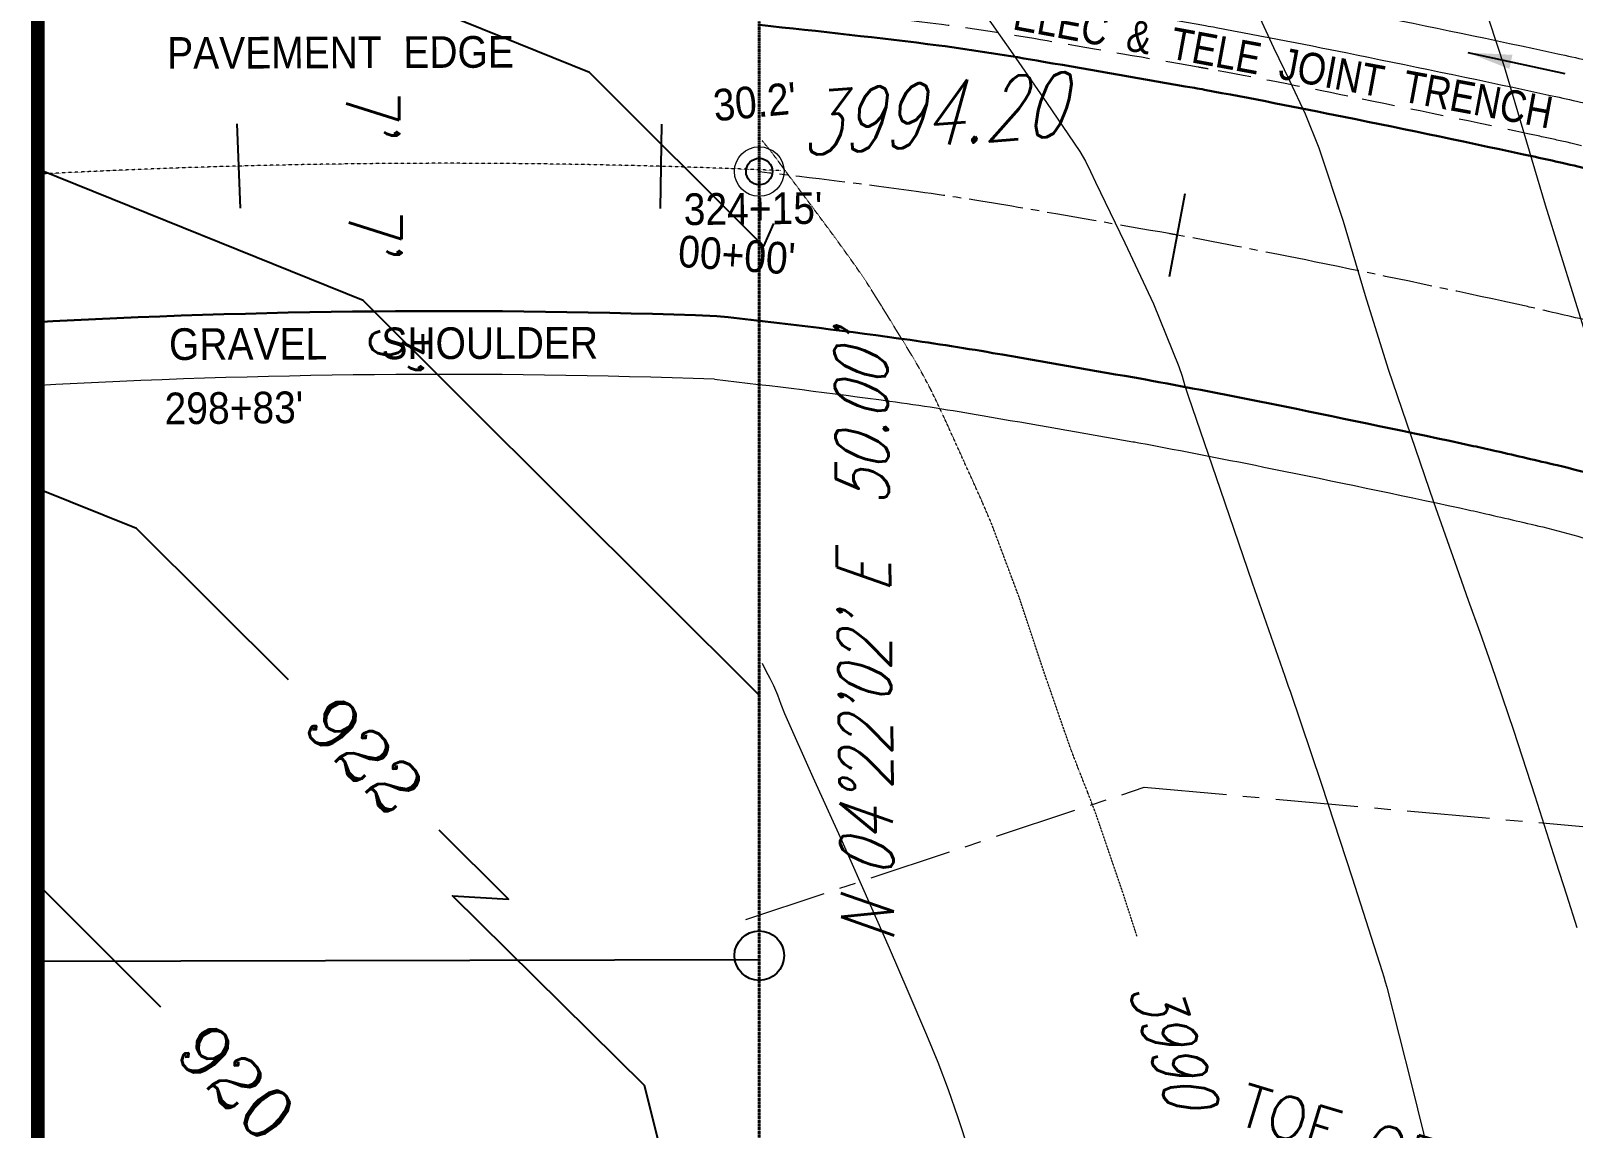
# Model space of a CAD drawing. Header units: inches. Extents: x 2775 to 17527, y 515 to 14737.
# Drawn here: x 5240 to 6116, y 6788 to 7411 of the extents above; entities that cross this region are included whole.
import ezdxf
from ezdxf.enums import TextEntityAlignment as Align

# ---------------------------------------------------------------- set-up
doc = ezdxf.new("R2010")
doc.units = ezdxf.units.IN
doc.header["$LTSCALE"] = 0.5
doc.header["$MEASUREMENT"] = 0
for name, pattern in [('CENTER', [2, 1.25, -0.25, 0.25, -0.25]), ('CENTER2', [1.125, 0.75, -0.125, 0.125, -0.125]), ('HIDDEN', [0.375, 0.25, -0.125]), ('HIDDEN2', [0.1875, 0.125, -0.0625]), ('PHANTOM', [2.5, 1.25, -0.25, 0.25, -0.25, 0.25, -0.25]), ('Solid', [0, 0])]:
    doc.linetypes.add(name, pattern=pattern)
doc.layers.get('0').update_dxf_attribs({"linetype": 'CONTINUOUS'})
for name, color, linetype in [('ADJOINER', 1, 'CONTINUOUS'), ('CTR', 251, 'CONTINUOUS'), ('CTRINDEX', 7, 'CONTINUOUS'), ('D-SCRATCH', 4, 'CONTINUOUS'), ('LLMASONRY', 12, 'CONTINUOUS'), ('TEXT', 7, 'CONTINUOUS'), ('TITLE BLOCK', 7, 'CONTINUOUS'), ('VX-PINS', 7, 'HIDDEN2')]:
    doc.layers.add(name, color=color, linetype=linetype)
for name, color, linetype, lineweight in [('ARCHENT RD', 3, 'CENTER', 20), ('D-CL', 5, 'CENTER2', 9), ('Object', 4, 'CONTINUOUS', 30), ('V-BNDY', 3, 'PHANTOM', 40), ('VX-TOPO-MAJR', 1, 'HIDDEN', 20), ('VX-TOPO-MINR', 7, 'CONTINUOUS', 5)]:
    doc.layers.add(name, color=color, linetype=linetype, lineweight=lineweight)
doc.styles.add('ARCHENT', font='technical.ttf', dxfattribs={"height": 6})
doc.styles.add('BEI', font='romans.shx', dxfattribs={"width": 0.75})
doc.styles.add('EXIST', font='romans.shx', dxfattribs={"width": 0.75, "oblique": 20, "height": 12})
doc.styles.add('ROMANC', font='ROMANC')
doc.styles.add('SPHAND', font='SPHAND', dxfattribs={"bigfont": 'SPHAND'})
doc.styles.get("Standard").update_dxf_attribs({"font": 'romans.shx', "width": 0.75})
doc.dimstyles.get("Standard").update_dxf_attribs({"dimscale": 50, "dimtxt": 0.18, "dimasz": 0.18, "dimexe": 0.18, "dimexo": 0.0625, "dimgap": 0.09, "dimtad": 0, "dimtoh": 1, "dimzin": 0, "dimdsep": 46, "dimtxsty": 'BEI', "dimcen": 0.09, "dimclrd": 256, "dimclre": 256, "dimclrt": 256, "dimadec": 1, "dimazin": 0, "dimtfac": 1, "dimtofl": 0, "dimtmove": 0, "dimatfit": 3, "dimfxl": 1, "dimtolj": 1, "dimtzin": 0, "dimlwd": -1, "dimlwe": -1, "dimarcsym": 0})

# ---------------------------------------------------------------- blocks, each defined once
blk = doc.blocks.new('F-LGPIN')
at = {"linetype": 'Continuous'}
blk.add_circle((0, 0), 0.0391, dxfattribs=at)
blk = doc.blocks.new('Tick')
at = {"layer": 'D-SCRATCH'}
blk.add_line((0, -2), (0, 2), dxfattribs=at)

msp = doc.modelspace()

# ---------------------------------------------------------------- linework, layer by layer
at = {"layer": 'ADJOINER', "color": 3}
msp.add_line((5243.3571, 6882.5297), (5653.9292, 6883.4812), dxfattribs=at)
at = {"layer": 'ARCHENT RD', "color": 4, "lineweight": 20, "ltscale": 75}
for p, q in [((5646.3253, 6906.2448), (5872.5298, 6981.3848)), ((5872.5298, 6981.3848), (6121.6434, 6959.0365))]:
    msp.add_line(p, q, dxfattribs=at)
at = {"layer": 'CTR', "color": 6}
for points, elevation in [([(5661.9818, 7301.6647), (5656.4296, 7288.9279), (5557.5506, 7387.4683), (5243.8796, 7514.3311)], -33478.1928), ([(5653.9292, 7033.7099), (5428.9665, 7257.9021), (5245.2985, 7332.1858)], -33502.1932), ([(5386.5892, 7042.4243), (5300.3824, 7128.3359), (5244.2739, 7151.0287)], -33526.1937), ([(5619.7845, 6688.1978), (5588.6958, 6812.0235), (5479.7888, 6919.6885), (5511.603, 6917.8386), (5472.2689, 6957.038)], -33526.1937)]:
    msp.add_lwpolyline(points, dxfattribs=dict(at, elevation=elevation))
at = {"layer": 'CTRINDEX', "color": 6, "elevation": -33550.1941}
msp.add_lwpolyline([(5314.2116, 6856.4932), (5243.9989, 6926.6384)], dxfattribs=at)
at = {"layer": 'D-CL', "color": 7, "linetype": 'Continuous', "lineweight": 30}
for points in [[(5654.0837, 7414.5103, -0.00508441), (5755.8532, 7402.9053, -0.00891797), (5815.3523, 7393.6552, -0.00015305), (5901.1795, 7378.7127, -0.00284206), (5906.7336, 7377.7114, -0.00409326), (5985.8274, 7362.3168, -0.00293994), (6094.7286, 7339.5263, -0.00338581), (6109.9392, 7336.1417, -0.00135487), (6145.5425, 7327.8642, -0.02866254), (6213.3158, 7307.754, -0.02615403), (6283.0986, 7278.41, -0.02704738), (6342.0413, 7245.8692, -0.02841116), (6395.1147, 7208.3531, -0.00655732), (6448.658, 7164.5883, -0.01010599), (6483.916, 7133.7537, -0.00245958), (6550.2372, 7072.7448, -0.00543709), (6580.8537, 7043.6748, -0.001785), (6637.1839, 6988.621, -0.00206883), (6685.5447, 6940.6218, -0.00160391), (6729.888, 6895.9587, -0.0031274), (6752.9526, 6872.2839, -0.00550951), (6762.9566, 6861.6538, -0.0012657), (6800.7161, 6820.4261, -0.00768785), (6848.3109, 6766.5541, -0.00519686)], [(5629.8416, 7249.1547, -0.00730317), (5733.0097, 7236.4656, -0.00891797), (5786.5876, 7228.136, -0.00015305), (5872.3134, 7213.2111, -0.00284206), (5875.9879, 7212.5487, -0.00409326), (5952.3818, 7197.6796, -0.00293994), (6059.3493, 7175.2938, -0.00338581), (6072.339, 7172.4034, -0.00135487), (6107.0555, 7164.3321, -0.02866254), (6156.3785, 7149.6966, -0.02615403), (6209.9709, 7127.1608, -0.02704738), (6253.0133, 7103.3981, -0.02841116), (6290.5087, 7076.8937, -0.00655732), (6340.6404, 7035.9174, -0.01010599), (6370.7868, 7009.553, -0.00245958), (6435.8916, 6949.6632, -0.00543709), (6463.8586, 6923.1089, -0.001785), (6519.331, 6868.8935, -0.00206883), (6566.705, 6821.8737, -0.00160391), (6610.2889, 6777.9754, -0.0031274)]]:
    msp.add_lwpolyline(points, format="xyb", dxfattribs=at)
at = {"layer": 'D-CL', "ltscale": 75}
msp.add_lwpolyline([(5654.0837, 7331.0554, -0.00560333), (5744.4314, 7319.6854, -0.00891797), (5800.97, 7310.8956, -0.00015305), (5886.7464, 7295.9619, -0.00284206), (5891.3607, 7295.13, -0.00409326), (5969.1046, 7279.9982, -0.00293994), (6077.0389, 7257.4101, -0.00338581), (6091.1391, 7254.2725, -0.00135487), (6126.299, 7246.0982, -0.02866254), (6184.8471, 7228.7253, -0.02615403), (6246.5347, 7202.7854, -0.02704738), (6297.5273, 7174.6337, -0.02841116), (6342.8117, 7142.6234, -0.00655732), (6394.6492, 7100.2528, -0.01010599), (6427.3514, 7071.6533, -0.00245958), (6493.0644, 7011.204, -0.00543709), (6522.3562, 6983.3918, -0.001785), (6578.2574, 6928.7573, -0.00206883), (6626.1248, 6881.2478, -0.00160391), (6670.0885, 6836.967, -0.0031274), (6692.4198, 6814.0449, -0.00550951), (6701.1551, 6804.7629, -0.0012657), (6738.6274, 6763.8488, -0.00768785)], format="xyb", dxfattribs=at)
at = {"layer": 'D-CL', "ltscale": 0.01, "elevation": -44590.3909}
msp.add_lwpolyline([(5666.0492, 7331.7347, 0.02433765), (5245.1311, 7329.7648, 0.02433765)], format="xyb", dxfattribs=at)
at = {"layer": 'Object', "color": 7, "lineweight": 20}
for points in [[(5656.4682, 7474.158, -0.00490491), (5763.8054, 7462.3763, -0.00894773), (5825.6255, 7452.7692, -0.00015305), (5911.4888, 7437.8203, -0.00284206), (5917.7141, 7436.698, -0.00409326), (5997.7722, 7421.1158, -0.00293994), (6107.364, 7398.1807, -0.00338581), (6123.3678, 7394.6196, -0.00135487), (6159.2879, 7386.2685, -0.02866254), (6233.6506, 7364.2031, -0.02615403), (6309.2156, 7332.4276, -0.02704738), (6373.837, 7296.7518, -0.02841116), (6432.4739, 7255.303, -0.00655732), (6487.2357, 7210.5421, -0.01010599), (6524.3193, 7178.111, -0.00245958), (6591.0749, 7116.7025, -0.00543709), (6622.6377, 7086.734, -0.001785), (6679.2743, 7031.3809, -0.00206883)], [(5654.0837, 7450.2767, -0.00489551), (5760.7482, 7438.5709, -0.00891797), (5821.5162, 7429.1236, -0.00015305), (5907.365, 7414.1773, -0.00284206), (5913.3219, 7413.1034, -0.00409326), (5992.9943, 7397.5962, -0.00293994), (6102.3098, 7374.719, -0.00338581), (6117.9964, 7371.2284, -0.00135487), (6153.7897, 7362.9068, -0.02866254), (6225.5167, 7341.6235, -0.02615403), (6298.7688, 7310.8206, -0.02704738), (6361.1188, 7276.3987, -0.02841116), (6417.5302, 7236.523, -0.00655732), (6471.8046, 7192.1606, -0.01010599), (6508.158, 7160.3681, -0.00245958), (6574.7399, 7099.1194, -0.00543709), (6605.9241, 7069.5103, -0.001785), (6662.4382, 7014.2769, -0.00206883)], [(5628.5311, 7213.1786, -0.00636296), (5728.1147, 7200.7999, -0.00891797), (5780.4237, 7192.6676, -0.00015305), (5866.1278, 7177.7465, -0.00284206), (5869.3996, 7177.1567, -0.00409326), (5945.2149, 7162.4003, -0.00293994), (6051.768, 7140.1011, -0.00338581), (6064.2818, 7137.3166, -0.00135487), (6098.8082, 7129.2895, -0.02866254), (6144.1776, 7115.8272, -0.02615403), (6194.3007, 7094.7502, -0.02704738), (6233.9359, 7072.8686, -0.02841116), (6268.0932, 7048.7238, -0.00655732), (6317.4938, 7008.345, -0.01010599), (6346.5449, 6982.9386, -0.00245958), (6411.389, 6923.2885, -0.00543709), (6438.7882, 6897.2733, -0.001785), (6494.0767, 6843.2377, -0.00206883), (6541.2393, 6796.4277, -0.00160391), (6584.6605, 6752.6933, -0.0031274)]]:
    msp.add_lwpolyline(points, format="xyb", dxfattribs=at)
at = {"layer": 'Object', "color": 1, "linetype": 'HIDDEN', "lineweight": 15, "ltscale": 150}
msp.add_lwpolyline([(5655.322, 7426.4463, -0.00508817), (5757.4094, 7414.8042, -0.00892917), (5817.407, 7405.478, -0.00015305), (5903.2413, 7390.5342, -0.00284206), (5908.9297, 7389.5087, -0.00409326), (5988.2164, 7374.0766, -0.00293994), (6097.2557, 7351.2572, -0.00338581), (6112.6249, 7347.8372, -0.00135487), (6148.2916, 7339.5451, -0.02866254), (6217.3828, 7319.0438, -0.02615403), (6288.322, 7289.2136, -0.02704738), (6348.4005, 7256.0457, -0.02841116), (6402.5865, 7217.7431, -0.00655732), (6456.3735, 7173.779, -0.01010599), (6491.9967, 7142.6251, -0.00245958), (6558.4048, 7081.5363, -0.00543709), (6589.2105, 7052.2866, -0.001785), (6645.602, 6997.173, -0.00206883), (6694.0333, 6949.1038, -0.00160391), (6738.4308, 6904.3861, -0.0031274), (6761.6001, 6880.6037, -0.00550951), (6771.7854, 6869.7811, -0.0012657), (6809.586, 6828.5086, -0.00768785), (6857.425, 6774.36, -0.00519686)], format="xyb", dxfattribs=at)
at = {"layer": 'Object', "color": 7}
msp.add_arc((5474.9273, 2996.4488, -44590.3909), 4255.5265, 87.9137964, 93.1570536, dxfattribs=at)
at = {"layer": 'Object', "color": 7, "lineweight": 20}
msp.add_arc((5474.9273, 2996.4488, -44590.3909), 4219.5265, 87.9137964, 93.1570536, dxfattribs=at)
at = {"layer": 'TEXT', "linetype": 'Solid'}
msp.add_circle((5653.9292, 7331.2585), 7.5001, dxfattribs=at)
at = {"layer": 'TITLE BLOCK', "color": 7, "linetype": 'Continuous', "lineweight": 30, "ltscale": 0.5, "const_width": 7.9057, "elevation": 48504.8648}
msp.add_lwpolyline([(5401.2923, 1417.0144), (10240.407, 1417.0144), (10240.407, 658.0646), (5244.2686, 658.0646), (5244.2686, 8458.2136), (10240.407, 8458.2136), (10240.407, 1417.0144)], dxfattribs=at)
at = {"layer": 'V-BNDY'}
msp.add_line((5653.9292, 3081.7716), (5653.9292, 7485.7342), dxfattribs=at)
at = {"layer": 'VX-TOPO-MAJR'}
msp.add_lwpolyline([(5868.4008, 6896.7691), (5860.5362, 6921.1583), (5845.0112, 6966.5203), (5840.4129, 6978.605), (5835.6439, 6990.6269), (5830.974, 7002.6833), (5816.0601, 7045.6135), (5801.7208, 7088.7634), (5785.7903, 7131.3208), (5780.6036, 7143.3974), (5775.2268, 7155.3873), (5769.7984, 7167.3572), (5763.8306, 7180.6288), (5757.7978, 7193.8674), (5751.5406, 7207.0123), (5744.9436, 7219.3655), (5737.7729, 7231.3986), (5730.4152, 7243.3308), (5723.5476, 7254.583), (5716.5623, 7265.7515), (5709.2222, 7276.6924), (5696.6827, 7294.1034), (5683.9115, 7311.331), (5671.0749, 7328.5174), (5666.0816, 7335.322), (5661.0387, 7342.0863), (5655.7281, 7348.6512), (5655.5735, 7348.813)], dxfattribs=at)
at = {"layer": 'VX-TOPO-MINR', "ltscale": 50}
for points in [[(5924.6781, 7686.3805), (5944.2972, 7657.3142), (5963.8774, 7628.2219), (5983.4914, 7599.1526), (5986.2747, 7595.0405), (5989.0583, 7590.9285), (5991.8422, 7586.8168), (5991.9177, 7586.7077), (5991.9939, 7586.5991), (5992.0685, 7586.4892), (6012.3413, 7551.4891), (6030.0036, 7515.0349), (6047.1084, 7478.2547), (6048.5938, 7475.1872), (6050.0329, 7472.1024), (6051.3174, 7468.9504), (6076.9864, 7390.9826), (6100.1368, 7312.2581), (6124.6803, 7233.994)], [(5778.6853, 7425.6061), (5797.8411, 7398.0406), (5817.1044, 7370.542), (5835.9559, 7342.7132), (5839.2233, 7337.0722), (5842.0699, 7331.1969), (5844.8267, 7325.2689), (5861.5518, 7290.7316), (5877.754, 7255.9985), (5892.2171, 7220.509), (5894.034, 7214.9904), (5895.6726, 7209.4183), (5897.4098, 7203.8787), (5915.5962, 7150.7046), (5933.8718, 7097.5577), (5952.3573, 7044.4831), (5953.3573, 7041.6821), (5954.3675, 7038.8847), (5955.3605, 7036.081), (5973.2721, 6983.102), (5990.5627, 6929.9183), (6007.5898, 6876.6391), (6008.5232, 6873.732), (6009.4291, 6870.8168), (6010.2514, 6867.8779), (6024.2282, 6812.5497), (6037.9231, 6757.1569)], [(5936.0367, 7423.1159), (5945.9675, 7401.7618), (5955.0728, 7382.9594), (5963.8934, 7364.0504), (5971.7673, 7344.7297), (5985.5102, 7302.9865), (5997.9047, 7260.8382), (6011.0451, 7218.9364), (6023.9239, 7181.2807), (6036.866, 7143.6443), (6049.9566, 7106.059), (6056.4846, 7087.7751), (6063.0785, 7069.5148), (6069.5606, 7051.2135), (6082.1733, 7013.9076), (6094.3487, 6976.4576), (6106.3386, 6938.9403), (6112.3126, 6920.3344), (6118.1103, 6901.6772)], [(5655.5745, 7051.819), (5657.755, 7047.6002), (5659.9241, 7043.3763), (5662.0545, 7039.1315), (5664.2699, 7033.9135), (5666.1899, 7028.5666), (5668.2582, 7023.2821), (5684.4407, 6987.0671), (5700.7589, 6950.9079), (5716.9153, 6914.6765), (5727.696, 6890.0846), (5738.3744, 6865.4485), (5748.9001, 6840.7384), (5755.2538, 6825.2579), (5761.2409, 6809.6359), (5766.7443, 6793.8414), (5772.7701, 6775.4392)]]:
    msp.add_lwpolyline(points, dxfattribs=at)

# ---------------------------------------------------------------- block references
at = {"layer": 'ARCHENT RD', "xscale": 360.0064188206338, "yscale": 360.0064188206339, "zscale": 360.0064188206338, "rotation": 4.367222222222222}
msp.add_blockref('F-LGPIN', (5653.9292, 7331.2585, -44590.3909), dxfattribs=at)
at = {"layer": 'Object'}
for p, xscale, yscale, zscale, rotation in [((5358.2416, 7334.3213, -44590.3909), 12.0002139606878, 12.0002139606878, 12.0002139606878, 182.2106114802749), ((5598.0639, 7334.1916, -44590.3909), 12.0002139606878, 12.0002139606878, 12.0002139606878, 179.2827717489319), ((5891.323, 7295.1371), 12.00000000000497, 12, 12, 349.4602330046656)]:
    msp.add_blockref('Tick', p, dxfattribs=dict(at, xscale=xscale, yscale=yscale, zscale=zscale, rotation=rotation))
at = {"layer": 'VX-PINS', "xscale": 360.0064188206338, "yscale": 360.0064188206339, "zscale": 360.0064188206338, "rotation": 4.367222222222222}
msp.add_blockref('F-LGPIN', (5653.9292, 6885.7328, -44590.3909), dxfattribs=at)

# ---------------------------------------------------------------- texts
at = {"layer": 'TEXT', "style": 'SPHAND', "width": 0.92}
for s, height, rotation, p in [('PAVEMENT  EDGE', 17.99928, 0.2022531, (5317.7486, 7389.5954, -82968.2662)), ("30.2'", 18.00032, 5.4222265, (5628.7315, 7359.7593, -24538.1514)), ("324+15'", 18.00032, 0.5657705, (5611.1346, 7300.7962, -44734.3935)), ("00+00'", 18.00032, 356.0657705, (5607.412, 7277.1414, -44734.3935)), ('GRAVEL     SHOULDER', 17.99928, 0.2022531, (5318.8034, 7224.1475, -82968.2662)), ("298+83'", 18.00032, 0.5657705, (5316.3563, 7187.5827, -44734.3935))]:
    msp.add_text(s, height=height, rotation=rotation, dxfattribs=at).set_placement(p)
at = {"layer": 'TEXT', "style": 'ROMANC'}
for s, rotation, p in [('922', 315.0982874, (5429.429, 6999.7312, -33526.1937)), ('920', 315.0275598, (5356.9988, 6813.7472, -33550.1941))]:
    msp.add_text(s, height=28.80051, rotation=rotation, dxfattribs=at).set_placement(p, align=Align.MIDDLE_CENTER)
at = {"layer": 'TEXT', "style": 'EXIST', "oblique": 20, "width": 0.75}
msp.add_text('3990', height=28.80051, rotation=288.5562144, dxfattribs=at).set_placement((5888.3784, 6836.6398, 3290.4628), align=Align.MIDDLE_CENTER)
at = {"layer": 'TEXT'}
msp.add_text('TOE OF 3:1 FILL SLOPE', height=23.99904, rotation=343.1221195, dxfattribs=at).set_placement((5924.0561, 6790.2262, -29127.7552))
at = {"layer": 'TEXT', "lineweight": 20, "insert": (5951.4728, 7392.5898), "char_height": 18, "width": 442.914568, "attachment_point": 5, "rotation": 349.5016205, "style": 'ARCHENT'}
msp.add_mtext('ELEC  &  TELE  JOINT  TRENCH', dxfattribs=at)
at = {"layer": 'TEXT', "color": 3, "insert": (5674.7766, 7376.0863), "char_height": 36.00064, "attachment_point": 1, "rotation": 4.3672222, "style": 'EXIST'}
msp.add_mtext('3994.20', dxfattribs=at)
at = {"layer": 'TEXT', "char_height": 30.00053, "attachment_point": 1, "rotation": 270.2733333}
for s, insert in [("7'", (5449.4004, 7376.7855)), ("7'", (5450.7876, 7309.163)), ("3'", (5462.9615, 7243.6387))]:
    msp.add_mtext(s, dxfattribs=dict(at, insert=insert))
at = {"layer": 'TEXT', "insert": (5700.6589, 6893.0109), "char_height": 30.000535, "attachment_point": 1, "rotation": 90.6975, "style": 'EXIST'}
msp.add_mtext("N 04°22'02' E  50.00'\\P   ", dxfattribs=at)

# ---------------------------------------------------------------- leaders
at = {"layer": 'LLMASONRY', "color": 7, "linetype": 'Continuous', "lineweight": -3, "ltscale": 50}
msp.add_leader([(6056.3255, 7398.8165, -48406.0637), (6111.4578, 7386.9324, -48406.0637)], dimstyle='Standard', override={"dimasz": 0.5, "dimgap": 0.09, "dimtad": 0}, dxfattribs=at)

doc.saveas('drawing.dxf')
